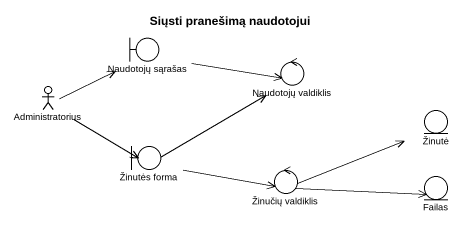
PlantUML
@startuml
title Siųsti pranešimą naudotojui
boundary "Naudotojų sąrašas" as Naudotojų_sąrašas
control "Naudotojų valdiklis" as Naudotojų_valdiklis
actor Administratorius
entity Žinutė
boundary "Žinutės forma" as Žinutės_forma
control "Žinučių valdiklis" as Žinučių_valdiklis
entity Failas
Naudotojų_sąrašas -right-> Naudotojų_valdiklis
Administratorius -right-> Naudotojų_sąrašas
Administratorius -right-> Žinutės_forma
Žinutės_forma -right-> Naudotojų_valdiklis
Žinutės_forma -right-> Žinučių_valdiklis
Žinučių_valdiklis -right-> Žinutė
Žinučių_valdiklis -right-> Failas
@enduml
